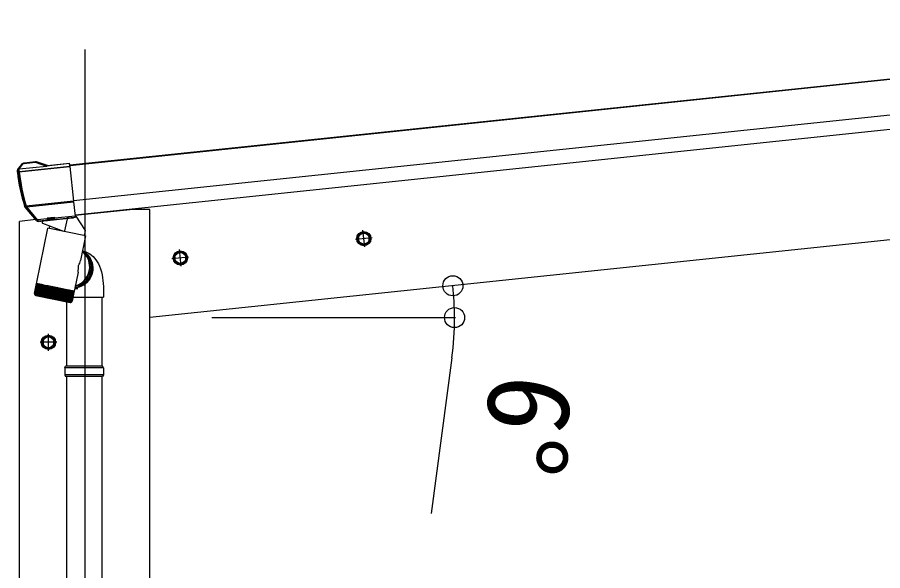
# Model space of a CAD drawing. Units: millimetres, scale not verified. Extents: x -7000 to 7000, y -10401 to 10355.
# Drawn here: x 922 to 1954, y 4242 to 4902 of the extents above; entities that cross this region are included whole.
import ezdxf
from ezdxf.enums import TextEntityAlignment as Align

# ---------------------------------------------------------------- set-up
doc = ezdxf.new("R2010")
doc.units = ezdxf.units.MM
doc.header["$LTSCALE"] = 50
for name, color, linetype in [('0-3_YKK_12', 2, 'Continuous'), ('0-4_YKK_13', 4, 'Continuous'), ('0-5_YKK_A1', 4, 'Continuous'), ('0-6_YKK_D', 6, 'Continuous')]:
    doc.layers.add(name, color=color, linetype=linetype)
doc.styles.add('ＭＳ ゴシック', font='')
doc.styles.get('ＭＳ ゴシック').set_extended_font_data('MS Gothic')

msp = doc.modelspace()

# ---------------------------------------------------------------- linework, layer by layer
at = {"layer": '0-3_YKK_12'}
msp.add_line((1002.32, 4863.45), (1002.32, 1478.8), dxfattribs=at)
at = {"layer": '0-4_YKK_13'}
for p, q in [((926.81, 4726.03), (923.32, 4721.71)), ((926.92, 4725.85), (923.68, 4721.58)), ((924.39, 4721.52), (927.63, 4725.79)), ((926.81, 4726.03), (926.82, 4726.03)), ((926.82, 4726.03), (926.92, 4725.85)), ((930.17, 4727.85), (930.18, 4727.85)), ((930.25, 4727.72), (930.17, 4727.85)), ((943.65, 4729.13), (930.25, 4727.72)), ((930.25, 4727.72), (930.29, 4727.3)), ((930.29, 4727.3), (943.69, 4728.7)), ((943.66, 4729.27), (943.65, 4729.13)), ((943.65, 4729.13), (943.69, 4728.7)), ((944.55, 4728.6), (956.54, 4724.21)), ((944.93, 4728.97), (944.95, 4729.12)), ((957.57, 4724.35), (944.93, 4728.97)), ((984.31, 4727.13), (956.54, 4724.21)), ((957.75, 4724.72), (984.27, 4727.5)), ((984.31, 4727.13), (984.27, 4727.5)), ((984.62, 4724.15), (984.31, 4727.13)), ((921.95, 4718.81), (922.65, 4719.68)), ((922.03, 4716.94), (921.95, 4718.81)), ((923.32, 4721.71), (922.62, 4720.85)), ((922.65, 4719.68), (923.14, 4719.52)), ((922.65, 4719.68), (922.65, 4719.68)), ((922.65, 4719.68), (922.77, 4716.99)), ((923.28, 4717.77), (924.28, 4717.81)), ((923.28, 4717.77), (923.31, 4717.14)), ((923.68, 4721.58), (923.31, 4721.7)), ((923.31, 4717.14), (924.31, 4717.18)), ((923.99, 4720.79), (924.05, 4720.8)), ((924.05, 4720.8), (956.54, 4724.21)), ((924.28, 4717.81), (984.62, 4724.15)), ((924.31, 4717.18), (924.28, 4717.81)), ((924.31, 4717.18), (984.69, 4723.53)), ((957.57, 4724.35), (957.75, 4724.72)), ((984.62, 4724.15), (984.69, 4723.53)), ((984.69, 4723.53), (989.02, 4682.33)), ((944.95, 4659.3), (931.25, 4675.05)), ((931.58, 4676.62), (931.77, 4676.15)), ((931.77, 4676.15), (932.16, 4675.56)), ((932.29, 4675.4), (945.08, 4659.78)), ((932.67, 4676.41), (932.55, 4676.72)), ((989.02, 4682.33), (932.67, 4676.41)), ((932.95, 4675.81), (932.67, 4676.41)), ((933.09, 4675.56), (989.11, 4681.45)), ((945.89, 4659.93), (933.09, 4675.56)), ((989.11, 4681.45), (989.02, 4682.33)), ((989.11, 4681.45), (990.87, 4664.66)), ((990.87, 4664.66), (966.51, 4662.1)), ((991.03, 4663.18), (990.87, 4664.66)), ((991.69, 4664.33), (1002.89, 4647.41)), ((1080.07, 4672.51), (1060.07, 4672.51)), ((945.12, 4659.73), (944.95, 4659.3)), ((957.56, 4661.16), (945.89, 4659.93)), ((955.25, 4659.19), (947.56, 4658.38)), ((947.56, 4658.38), (947.65, 4658.62)), ((947.65, 4658.62), (957.71, 4659.67)), ((948.28, 4658.36), (949.84, 4658.53)), ((949.84, 4658.53), (987.38, 4662.47)), ((951.64, 4658.06), (951.49, 4657.33)), ((952.1, 4656.2), (976.85, 4646.45)), ((955.52, 4659.12), (955.25, 4659.19)), ((980.85, 4661.79), (955.52, 4659.12)), ((966.41, 4663.01), (957.46, 4662.07)), ((957.46, 4662.07), (957.56, 4661.16)), ((957.56, 4661.16), (957.71, 4659.67)), ((957.71, 4659.67), (957.73, 4659.48)), ((957.73, 4659.48), (966.68, 4660.42)), ((957.9, 4661.86), (966.02, 4662.71)), ((958.03, 4661.46), (957.99, 4661.85)), ((965.95, 4662.58), (958, 4661.74)), ((958.16, 4660.22), (958.03, 4661.46)), ((958.07, 4661.02), (966.03, 4661.86)), ((958.18, 4660.03), (958.16, 4660.22)), ((965.94, 4662.69), (965.98, 4662.3)), ((965.98, 4662.3), (966.11, 4661.06)), ((966.11, 4661.06), (966.13, 4660.87)), ((966.51, 4662.1), (966.41, 4663.01)), ((966.66, 4660.62), (966.51, 4662.1)), ((966.66, 4660.62), (991.03, 4663.18)), ((966.68, 4660.42), (966.66, 4660.62)), ((981.24, 4661.44), (978.32, 4647.09)), ((981.11, 4661.91), (980.85, 4661.79)), ((991.05, 4662.95), (981.11, 4661.91)), ((987.38, 4662.47), (988.95, 4662.64)), ((991.03, 4663.18), (991.05, 4662.95)), ((945.2, 4585.81), (958.26, 4650)), ((1003.14, 4640.87), (958.26, 4650)), ((960.44, 4652.92), (959.78, 4649.69)), ((1002.89, 4647.41), (1001.62, 4641.18)), ((1003.14, 4640.87), (997.2, 4611.67)), ((999.55, 4623.2), (1000.94, 4622.82)), ((994.36, 4597.71), (990.08, 4576.68)), ((942.42, 4572.1), (944.92, 4584.34)), ((942.58, 4572.09), (945.06, 4584.31)), ((942.89, 4572.02), (945.38, 4584.25)), ((943.31, 4571.63), (945.86, 4584.15)), ((943.93, 4571.41), (946.49, 4584.02)), ((947.17, 4583.88), (944.42, 4570.34)), ((944.71, 4571.17), (947.29, 4583.86)), ((944.9, 4584.34), (945.2, 4585.81)), ((948, 4583.71), (945.25, 4570.17)), ((945.63, 4570.9), (948.23, 4583.67)), ((948.98, 4583.51), (946.23, 4569.97)), ((946.7, 4570.59), (949.31, 4583.45)), ((950.1, 4583.29), (947.35, 4569.74)), ((947.9, 4570.27), (950.53, 4583.2)), ((951.35, 4583.03), (948.59, 4569.49)), ((949.22, 4569.92), (951.87, 4582.93)), ((952.72, 4582.75), (949.97, 4569.21)), ((950.67, 4569.56), (953.32, 4582.63)), ((954.2, 4582.45), (951.45, 4568.91)), ((952.21, 4569.18), (954.88, 4582.31)), ((955.79, 4582.13), (953.03, 4568.58)), ((953.85, 4568.77), (956.53, 4581.98)), ((957.46, 4581.79), (954.7, 4568.24)), ((955.56, 4568.35), (958.26, 4581.63)), ((959.2, 4581.44), (956.45, 4567.89)), ((994.19, 4582.17), (993.87, 4582.41)), ((942.85, 4571.81), (942.89, 4572.02)), ((943.31, 4571.01), (943.22, 4570.58)), ((943.89, 4571.24), (943.74, 4570.48)), ((957.34, 4567.92), (960.05, 4581.26)), ((961.01, 4581.07), (958.25, 4567.52)), ((959.17, 4567.49), (961.9, 4580.89)), ((962.87, 4580.69), (960.11, 4567.14)), ((961.02, 4566.96), (963.78, 4580.5)), ((964.76, 4580.31), (962, 4566.76)), ((962.93, 4566.57), (965.69, 4580.12)), ((966.67, 4579.92), (963.91, 4566.37)), ((967.6, 4579.73), (964.85, 4566.18)), ((968.58, 4579.53), (965.82, 4565.98)), ((969.51, 4579.34), (966.76, 4565.79)), ((970.49, 4579.14), (967.73, 4565.59)), ((971.41, 4578.95), (968.65, 4565.41)), ((972.38, 4578.75), (969.65, 4565.35)), ((973.27, 4578.57), (970.52, 4565.03)), ((974.23, 4578.38), (971.52, 4565.03)), ((975.09, 4578.2), (972.34, 4564.66)), ((976.04, 4578.01), (973.34, 4564.72)), ((976.85, 4577.84), (974.1, 4564.3)), ((977.78, 4577.66), (975.09, 4564.43)), ((978.54, 4577.5), (975.79, 4563.96)), ((979.45, 4577.32), (976.77, 4564.16)), ((980.14, 4577.17), (977.39, 4563.63)), ((981.03, 4576.99), (978.37, 4563.91)), ((981.65, 4576.87), (978.89, 4563.32)), ((982.51, 4576.69), (979.86, 4563.68)), ((983.05, 4576.58), (980.29, 4563.04)), ((983.87, 4576.42), (981.24, 4563.48)), ((984.32, 4576.32), (981.57, 4562.78)), ((985.12, 4576.16), (982.5, 4563.3)), ((985.47, 4576.09), (982.71, 4562.55)), ((986.23, 4575.94), (983.63, 4563.15)), ((986.48, 4575.89), (983.72, 4562.34)), ((987.34, 4575.71), (984.59, 4562.16)), ((987.21, 4575.74), (984.62, 4563.02)), ((988.06, 4575.56), (985.3, 4562.02)), ((988.03, 4575.57), (985.46, 4562.94)), ((988.7, 4575.43), (986.15, 4562.88)), ((989.22, 4575.33), (986.68, 4562.86)), ((989.57, 4575.26), (987.05, 4562.88)), ((989.75, 4575.22), (987.26, 4562.95)), ((989.77, 4575.22), (987.28, 4562.95)), ((990.08, 4576.68), (989.78, 4575.21)), ((1024.55, 4577.73), (1024.55, 4567.73)), ((942.64, 4570.7), (942.64, 4570.7)), ((942.74, 4570.68), (942.67, 4570.69)), ((942.91, 4570.87), (942.86, 4570.65)), ((943.02, 4570.62), (942.86, 4570.65)), ((943.45, 4570.53), (943.22, 4570.58)), ((944.05, 4570.41), (943.74, 4570.48)), ((943.97, 4569.74), (984.93, 4561.4)), ((944.8, 4570.26), (944.42, 4570.34)), ((945.71, 4570.07), (945.25, 4570.17)), ((946.76, 4569.86), (946.23, 4569.97)), ((947.94, 4569.62), (947.35, 4569.74)), ((949.25, 4569.35), (948.59, 4569.49)), ((950.68, 4569.06), (949.97, 4569.21)), ((952.21, 4568.75), (951.45, 4568.91)), ((953.84, 4568.42), (953.03, 4568.58)), ((955.55, 4568.07), (954.7, 4568.24)), ((957.32, 4567.71), (956.45, 4567.89)), ((959.16, 4567.34), (958.25, 4567.52)), ((961.03, 4566.96), (960.11, 4567.14)), ((962.93, 4566.57), (962, 4566.76)), ((964.85, 4566.18), (963.91, 4566.37)), ((966.76, 4565.79), (965.82, 4565.98)), ((968.65, 4565.41), (967.73, 4565.59)), ((970.52, 4565.03), (969.61, 4565.21)), ((972.34, 4564.66), (971.45, 4564.84)), ((974.1, 4564.3), (973.25, 4564.47)), ((975.79, 4563.96), (974.97, 4564.12)), ((977.39, 4563.63), (976.62, 4563.79)), ((978.89, 4563.32), (978.17, 4563.47)), ((980.29, 4563.04), (979.62, 4563.17)), ((980.55, 4562.29), (980.55, 4485.34)), ((981.57, 4562.78), (980.96, 4562.9)), ((982.71, 4562.55), (982.17, 4562.66)), ((983.72, 4562.34), (983.25, 4562.44)), ((984.59, 4562.16), (984.19, 4562.25)), ((985.3, 4562.02), (984.97, 4562.09)), ((985.86, 4561.91), (985.6, 4561.96)), ((985.96, 4562.41), (985.86, 4561.91)), ((986.25, 4561.83), (986.08, 4561.86)), ((986.3, 4562.08), (986.25, 4561.83)), ((986.48, 4561.78), (986.39, 4561.8)), ((986.54, 4561.77), (986.53, 4561.77)), ((988.25, 4567.73), (994.21, 4567.73)), ((994.21, 4567.73), (1024.55, 4567.73)), ((1022.55, 4567.73), (1022.55, 4485.34)), ((978.55, 4483.34), (979.55, 4485.34)), ((1024.55, 4483.34), (978.55, 4483.34)), ((1023.55, 4485.34), (979.55, 4485.34)), ((1024.55, 4483.34), (1023.55, 4485.34)), ((1024.55, 4483.34), (1024.55, 4475.34)), ((1024.55, 4475.34), (978.55, 4475.34)), ((1023.55, 4473.34), (979.55, 4473.34)), ((980.55, 4473.34), (980.55, 3380.47)), ((1022.55, 4473.34), (1022.55, 3380.47)), ((1024.55, 4475.34), (1023.55, 4473.34))]:
    msp.add_line(p, q, dxfattribs=at)
for points in [[(943.66, 4729.27), (943.66, 4729.27), (930.18, 4727.85)], [(957.75, 4724.72), (944.95, 4729.12), (944.95, 4729.12)], [(923.32, 4717.04), (922.77, 4716.99), (922.03, 4716.94)], [(923.06, 4719.81), (923.1, 4719.86), (923.11, 4719.83), (923.13, 4719.63), (923.14, 4719.52)], [(924.31, 4717.11), (924.29, 4717.11), (924.15, 4717.1), (923.84, 4717.07), (923.57, 4717.05), (923.39, 4717.04), (923.32, 4717.04)], [(931.58, 4676.62), (931.3, 4676.46), (930.66, 4676.1)], [(931.25, 4675.05), (931.73, 4675.32), (932.16, 4675.56)], [(958.03, 4661.46), (958.02, 4661.41), (958, 4661.36), (957.96, 4661.31), (957.9, 4661.27), (957.83, 4661.23), (957.74, 4661.2), (957.65, 4661.18), (957.56, 4661.16)], [(966.51, 4662.1), (966.41, 4662.1), (966.31, 4662.1), (966.23, 4662.11), (966.15, 4662.14), (966.08, 4662.17), (966.03, 4662.21), (966, 4662.25), (965.98, 4662.3)], [(999.49, 4622.92), (1001.23, 4622), (1003.49, 4620.46), (1005.55, 4618.63), (1007.37, 4616.53), (1008.91, 4614.2), (1010.16, 4611.68), (1011.09, 4609), (1011.7, 4606.22), (1011.96, 4603.36), (1011.88, 4600.49), (1011.46, 4597.63), (1010.7, 4594.84), (1009.62, 4592.17), (1008.23, 4589.65), (1006.55, 4587.32), (1004.62, 4585.22), (1002.46, 4583.39), (1000.11, 4581.85), (997.59, 4580.62), (994.97, 4579.73), (992.26, 4579.19), (990.56, 4579.04)], [(990.57, 4579.09), (990.74, 4579.1), (993.46, 4579.46), (996.13, 4580.18), (998.71, 4581.24), (1001.15, 4582.62), (1003.41, 4584.31), (1005.46, 4586.28), (1007.26, 4588.5), (1008.8, 4590.93), (1010.04, 4593.53), (1010.96, 4596.27), (1011.55, 4599.1), (1011.8, 4601.97), (1011.71, 4604.84), (1011.28, 4607.67), (1010.51, 4610.4), (1009.42, 4613.01), (1008.02, 4615.44), (1006.33, 4617.65), (1004.39, 4619.62), (1002.23, 4621.31), (999.87, 4622.7), (999.48, 4622.89)], [(1000.94, 4622.82), (1003.53, 4621.96), (1005.96, 4620.85), (1008.24, 4619.53), (1010.36, 4618), (1012.31, 4616.29), (1014.1, 4614.41), (1015.74, 4612.35), (1017.24, 4610.1), (1018.62, 4607.63), (1019.89, 4604.86), (1021.07, 4601.72), (1022.11, 4598.25), (1022.94, 4594.66), (1023.57, 4591.08), (1024.03, 4587.54), (1024.34, 4584.03), (1024.51, 4580.52), (1024.55, 4577.73)], [(991.04, 4581.37), (992.06, 4581.68), (994.66, 4582.71), (997.14, 4584.07), (999.45, 4585.73), (1001.55, 4587.67), (1003.4, 4589.86), (1004.99, 4592.25), (1006.29, 4594.82), (1007.26, 4597.52), (1007.91, 4600.31), (1008.22, 4603.15), (1008.18, 4605.99), (1007.79, 4608.79), (1007.07, 4611.5), (1006.02, 4614.08), (1004.66, 4616.48), (1003, 4618.68), (1001.09, 4620.64), (999.32, 4622.06)], [(944.9, 4584.34), (944.92, 4584.34), (945.07, 4584.31), (945.39, 4584.25), (945.88, 4584.15), (946.53, 4584.01), (947.34, 4583.85), (948.3, 4583.65), (949.41, 4583.43), (950.65, 4583.17), (952.03, 4582.9), (953.51, 4582.59), (955.11, 4582.27), (956.79, 4581.93), (958.56, 4581.57), (960.39, 4581.19), (962.28, 4580.81), (964.2, 4580.42), (966.15, 4580.02), (968.11, 4579.62), (970.06, 4579.23), (971.99, 4578.83), (973.89, 4578.45), (975.73, 4578.07), (977.51, 4577.71), (979.22, 4577.36), (980.83, 4577.03), (982.34, 4576.73), (983.74, 4576.44), (985.01, 4576.18), (986.15, 4575.95), (987.15, 4575.75), (987.99, 4575.58), (988.68, 4575.44), (989.2, 4575.33), (989.56, 4575.26), (989.75, 4575.22), (989.78, 4575.21)], [(993.61, 4581.94), (993.59, 4581.95), (993.33, 4582.15)], [(994.21, 4577.73), (991.49, 4577.91), (990.37, 4578.09)], [(986.98, 4562.68), (987.07, 4563), (987.07, 4563.01)], [(978.55, 4483.34), (978.55, 4475.34), (979.55, 4473.34)]]:
    msp.add_lwpolyline(points, dxfattribs=at)
for centre, radius, start, end in [((930.7, 4722.88), 5, 96.04426, 140.95574), ((927.23, 4725.23), 0.687, 53.89794, 116.88217), ((943.97, 4726.28), 3, 71.02369, 95.97631), ((945.12, 4728.4), 0.603, 107.74508, 160.50267), ((1122.92, 4738.05), 202, 186, 197.86084), ((924.1, 4719.76), 1.04, 96.42695, 177.00582), ((924.11, 4719.47), 0.972, 93.84196, 177.02437), ((1135.82, 4739.41), 213.67, 186.01104, 197.08986), ((923.99, 4720.97), 0.687, 53.89794, 116.88217), ((923.51, 4720.53), 0.544, 351.01022, 29.26812), ((1137.89, 4739.63), 214.77, 186.01878, 197.03217), ((933.52, 4677.02), 3, 197.86084, 221), ((931.91, 4678.11), 1.53, 257.37349, 294.70458), ((931.83, 4677.66), 1.52, 267.70739, 303.91803), ((932.33, 4676.41), 0.864, 258.18357, 315.81993), ((932.56, 4676.13), 0.781, 249.36043, 312.775), ((947.21, 4661.26), 2.99, 220.99261, 266.7283), ((945.36, 4660.51), 0.781, 249.36043, 312.775), ((945.42, 4660.44), 0.767, 247.11891, 311.65006), ((951.15, 4658.16), 0.5, 348.5, 96), ((952.47, 4657.13), 1, 168.5, 248.5), ((957.66, 4660.17), 0.5, 275.94657, 5.94647), ((966.61, 4661.11), 0.5, 186.05353, 276.05343), ((981.83, 4661.28), 0.604, 93.09842, 164.70595), ((977.33, 4647.37), 1.03, 242.53897, 344.46569), ((987.95, 4603.34), 22.37, 357.54702, 59.15979), ((986.99, 4602.67), 23.3, 279.12773, 359.28863), ((987.08, 4602.65), 21.7, 280.4693, 359.28804), ((986.95, 4603.04), 21.83, 358.26646, 23.28533), ((944.33, 4571.67), 1.95, 167.54017, 209.97766), ((944.44, 4571.73), 2.05, 169.75912, 210.33171), ((944.34, 4571.57), 1.83, 164.56777, 209.33348), ((944.77, 4571.78), 2.21, 172.56078, 210.50095), ((944.55, 4571.45), 1.74, 161.57568, 208.3638), ((945.3, 4571.8), 2.41, 175.27343, 210.38771), ((944.94, 4571.29), 1.66, 158.60183, 207.05133), ((946.03, 4571.8), 2.65, 177.8766, 210.01057), ((945.5, 4571.1), 1.61, 155.68783, 205.3826), ((946.98, 4571.78), 2.95, 180.35514, 209.3851), ((946.25, 4570.88), 1.57, 152.87755, 203.35), ((948.17, 4571.76), 3.33, 182.69909, 208.52293), ((947.16, 4570.63), 1.56, 150.21512, 200.95379), ((949.62, 4571.73), 3.82, 184.9037, 207.43108), ((948.23, 4570.35), 1.56, 147.74285, 198.20362), ((951.39, 4571.73), 4.51, 186.97061, 206.11011), ((944.37, 4571.7), 2, 209.90962, 258.5), ((949.46, 4570.03), 1.58, 145.4988, 195.11959), ((953.61, 4571.78), 5.52, 188.91012, 204.55144), ((950.84, 4569.68), 1.62, 143.51461, 191.73247), ((956.6, 4571.99), 7.2, 190.75096, 202.72731), ((952.35, 4569.3), 1.69, 141.81362, 188.08313), ((961.55, 4572.69), 10.79, 192.58233, 200.54856), ((953.99, 4568.88), 1.78, 140.40977, 184.22095), ((984.19, 4578.42), 32.67, 194.89895, 197.51958), ((955.75, 4568.43), 1.92, 139.30731, 180.20159), ((960.42, 4570.62), 6.19, 188.77024, 202.5693), ((957.63, 4567.93), 2.09, 138.50163, 176.08396), ((932.22, 4562.19), 24.88, 13.24463, 16.64711), ((959.63, 4567.38), 2.33, 137.981, 171.9269), ((868.06, 4545.73), 92.79, 13.58379, 14.48906), ((961.75, 4566.78), 2.65, 137.7292, 167.78575), ((947.58, 4565.01), 12.71, 9.66391, 16.2172), ((964, 4566.09), 3.09, 137.72872, 163.70894), ((954.49, 4565.95), 7.55, 6.19205, 17.12389), ((966.42, 4565.28), 3.72, 137.96465, 159.73454), ((958.49, 4566.12), 5.42, 2.6468, 17.7322), ((969.12, 4564.27), 4.68, 138.43036, 155.88535), ((961.59, 4566.06), 4.23, 358.95874, 18.11634), ((972.36, 4562.84), 6.33, 139.13922, 152.15836), ((964.27, 4565.89), 3.47, 355.12249, 18.29095), ((977.17, 4560.18), 9.99, 140.16368, 148.48682), ((966.71, 4565.66), 2.94, 351.15617, 18.25269), ((996.38, 4546.58), 31.77, 141.86856, 144.50814), ((968.96, 4565.41), 2.56, 347.09225, 17.99065), ((970.25, 4567.21), 3.29, 309.3029, 335.17311), ((971.07, 4565.14), 2.28, 342.97392, 17.49078), ((1060, 4496.85), 109.22, 141.08389, 141.86297), ((973.04, 4564.87), 2.06, 338.85273, 16.73886), ((981.12, 4560.58), 6.31, 134.10226, 147.68478), ((974.89, 4564.6), 1.91, 334.78678, 15.72217), ((964.94, 4574.86), 16.76, 317.93547, 323.05883), ((976.61, 4564.34), 1.79, 330.83515, 14.43449), ((972.7, 4569.45), 8.71, 315.34151, 325.22531), ((978.2, 4564.1), 1.7, 327.05741, 12.87509), ((976.02, 4567.56), 6.22, 313.31845, 327.18512), ((979.64, 4563.88), 1.64, 323.50917, 11.05112), ((978.3, 4566.45), 4.91, 311.62142, 329.18293), ((980.94, 4563.68), 1.61, 320.23924, 8.97801), ((980.08, 4565.67), 4.08, 310.18896, 331.28099), ((982.08, 4563.52), 1.59, 317.2873, 6.67913), ((981.52, 4565.06), 3.51, 308.99912, 333.50282), ((983.06, 4563.38), 1.6, 314.68236, 4.18474), ((982.69, 4564.59), 3.08, 308.04488, 335.85756), ((985.33, 4563.36), 2, 258.5, 307.09038), ((983.88, 4563.29), 1.62, 312.44232, 1.53041), ((983.64, 4564.2), 2.74, 307.32734, 338.34641), ((984.52, 4563.23), 1.67, 310.57427, 358.75518), ((984.37, 4563.89), 2.48, 306.85331, 340.96445), ((984.98, 4563.21), 1.73, 309.07575, 355.89957), ((984.9, 4563.65), 2.27, 306.63407, 343.70112), ((985.23, 4563.46), 2.09, 306.68455, 346.54023), ((985.37, 4563.3), 1.92, 307.14047, 350.10591)]:
    msp.add_arc(centre, radius, start, end, dxfattribs=at)
for centre, major_axis, ratio, start_param, end_param in [((930.87, 4722.57), (-1.59, 4.94), 0.961456, 6.0845906, 6.8684438), ((930.81, 4723.14), (-1.3, 3.99), 0.951804, 6.0834781, 6.8673313), ((943.95, 4726.05), (0.03, 3.09), 0.969687, 5.9571912, 6.3926966), ((943.89, 4726.62), (0.02, 2.09), 0.954331, 5.9585606, 6.3940659), ((924.95, 4718.96), (1.9, 2.34), 0.995767, 1.5707963, 2.2972137), ((925.65, 4719.82), (-0.85, 2.88), 0.996996, 0.606433, 1.3293314), ((926.08, 4719.67), (-1.97, 2.35), 0.969265, 0.2086226, 0.843687), ((923.16, 4717.76), (-0.09, 2), 0.061048, 4.7161368, 5.7925234), ((928.5, 4723.34), (-5.48, -2.51), 0.24881, 5.8190815, 5.8226003), ((911.06, 4715.85), (-8.74, 201.19), 0.061048, 4.7156382, 4.7161368), ((924.16, 4717.8), (-0.19, 3), 0.040783, 4.7140547, 5.7904413), ((926.02, 4720.24), (-1.35, 1.57), 0.953986, 0.2019962, 0.6066403), ((912.06, 4715.89), (-8.84, 202.18), 0.060748, 4.7157533, 4.7160998), ((955.23, 4724.14), (-2.34, -0.21), 0.02349, 2.1619484, 3.1276071), ((931.36, 4676.31), (-1.61, 1.84), 0.05004, 4.1536351, 4.2508835), ((932.11, 4676.97), (-1.71, 2.84), 0.040856, 4.1696818, 4.2669302), ((944.15, 4660.68), (-1.61, 1.84), 0.05004, 4.1255137, 4.1536351), ((947.34, 4661.59), (-1.87, 2.39), 0.954954, 1.6046567, 2.5626464), ((944.91, 4661.34), (-1.71, 2.84), 0.040856, 4.1415604, 4.1696818), ((947.34, 4661.59), (-0.51, 2.96), 0.642905, 2.0792573, 3.037247), ((947.3, 4661.49), (-3.02, -2.79), 0.650902, 0.9542299, 1.0270405), ((947.25, 4661.37), (-1.1, -2.8), 0.997631, 0.3902369, 0.4789948), ((957.43, 4662.31), (-0.531, 0.43), 0.267949, 1.8325957, 2.8187067), ((957.68, 4659.98), (0.052, -0.498), 0.998135, 0, 1.5707963), ((957.49, 4661.8), (-0.497, -0.052), 0.07321, 3.1415927, 3.726278), ((966.44, 4662.74), (-0.497, -0.052), 0.07321, 5.6985, 6.2831853), ((966.39, 4663.25), (0.43, 0.531), 0.267949, 3.4644786, 4.4505896), ((966.63, 4660.92), (-0.052, 0.498), 0.998135, 1.5707963, 3.1415927), ((973.46, 4609.86), (-11.91, 24.84), 0.717161, 3.9001501, 4.2151696), ((973.46, 4609.86), (-22.76, -10.91), 0.717161, 2.3293538, 2.6443732)]:
    msp.add_ellipse(centre, major_axis=major_axis, ratio=ratio, start_param=start_param, end_param=end_param, dxfattribs=at)
at = {"layer": '0-5_YKK_A1'}
for p, q in [((984.48, 4725.51), (2660.93, 4901.71)), ((984.52, 4725.09), (2660.97, 4901.29)), ((2665.44, 4858.78), (988.99, 4682.58)), ((2667.2, 4842.04), (990.75, 4665.84)), ((2687.85, 4712.49), (1080.07, 4543.51)), ((1060.07, 4672.51), (990.81, 4665.23)), ((1080.07, 1543.51), (1080.07, 4672.51)), ((944.06, 4660.32), (924.57, 4658.27)), ((924.57, 1543.51), (924.57, 4658.27)), ((1334.28, 4645.14), (1328.21, 4640.73)), ((1336.11, 4627.73), (1334.02, 4647.62)), ((1341.14, 4642.09), (1334.28, 4645.14)), ((1345.01, 4638.73), (1325.12, 4636.63)), ((1328.21, 4640.73), (1329, 4633.27)), ((1329, 4633.27), (1335.85, 4630.22)), ((1117.32, 4604.74), (1115.23, 4624.63)), ((1126.22, 4615.73), (1106.33, 4613.64)), ((1115.49, 4622.15), (1109.42, 4617.74)), ((1109.42, 4617.74), (1110.2, 4610.27)), ((1122.35, 4619.1), (1115.49, 4622.15)), ((1110.2, 4610.27), (1117.06, 4607.22)), ((959.06, 4521.46), (952.56, 4517.71)), ((959.06, 4503.96), (959.06, 4523.96)), ((965.56, 4517.71), (959.06, 4521.46)), ((969.06, 4513.96), (949.06, 4513.96)), ((952.56, 4517.71), (952.56, 4510.21)), ((952.56, 4510.21), (959.06, 4506.45))]:
    msp.add_line(p, q, dxfattribs=at)
for points in [[(1335.85, 4630.22), (1341.92, 4634.63), (1341.14, 4642.09)], [(1117.06, 4607.22), (1123.13, 4611.63), (1122.35, 4619.1)], [(959.06, 4506.45), (965.56, 4510.21), (965.56, 4517.71)]]:
    msp.add_lwpolyline(points, dxfattribs=at)
for centre, radius in [((1335.07, 4637.68), 8.5), ((1335.07, 4637.68), 7.7), ((1335.07, 4637.68), 6.5), ((1116.27, 4614.68), 8.5), ((1116.27, 4614.68), 7.7), ((1116.27, 4614.68), 6.5), ((959.06, 4513.96), 8.5), ((959.06, 4513.96), 7.7), ((959.06, 4513.96), 6.5)]:
    msp.add_circle(centre, radius, dxfattribs=at)
at = {"layer": '0-6_YKK_D'}
for p, q in [((1153.93, 4543.46), (1444.26, 4543.46)), ((1440.09, 4495.56), (1415.38, 4309.6))]:
    msp.add_line(p, q, dxfattribs=at)
for centre in [(1441.26, 4581.47), (1443.26, 4543.46)]:
    msp.add_circle(centre, 12, dxfattribs=at)
for start, end in [(0, 6), (352.43251, 0)]:
    msp.add_arc((1079.57, 4543.46), 363.69, start, end, dxfattribs=at)

# ---------------------------------------------------------------- texts
at = {"layer": '0-6_YKK_D', "style": 'ＭＳ ゴシック'}
msp.add_text('6°', height=99.71, rotation=262.433, dxfattribs=at).set_placement((1458.7, 4483.83), align=Align.BOTTOM_LEFT)

doc.saveas('drawing.dxf')
